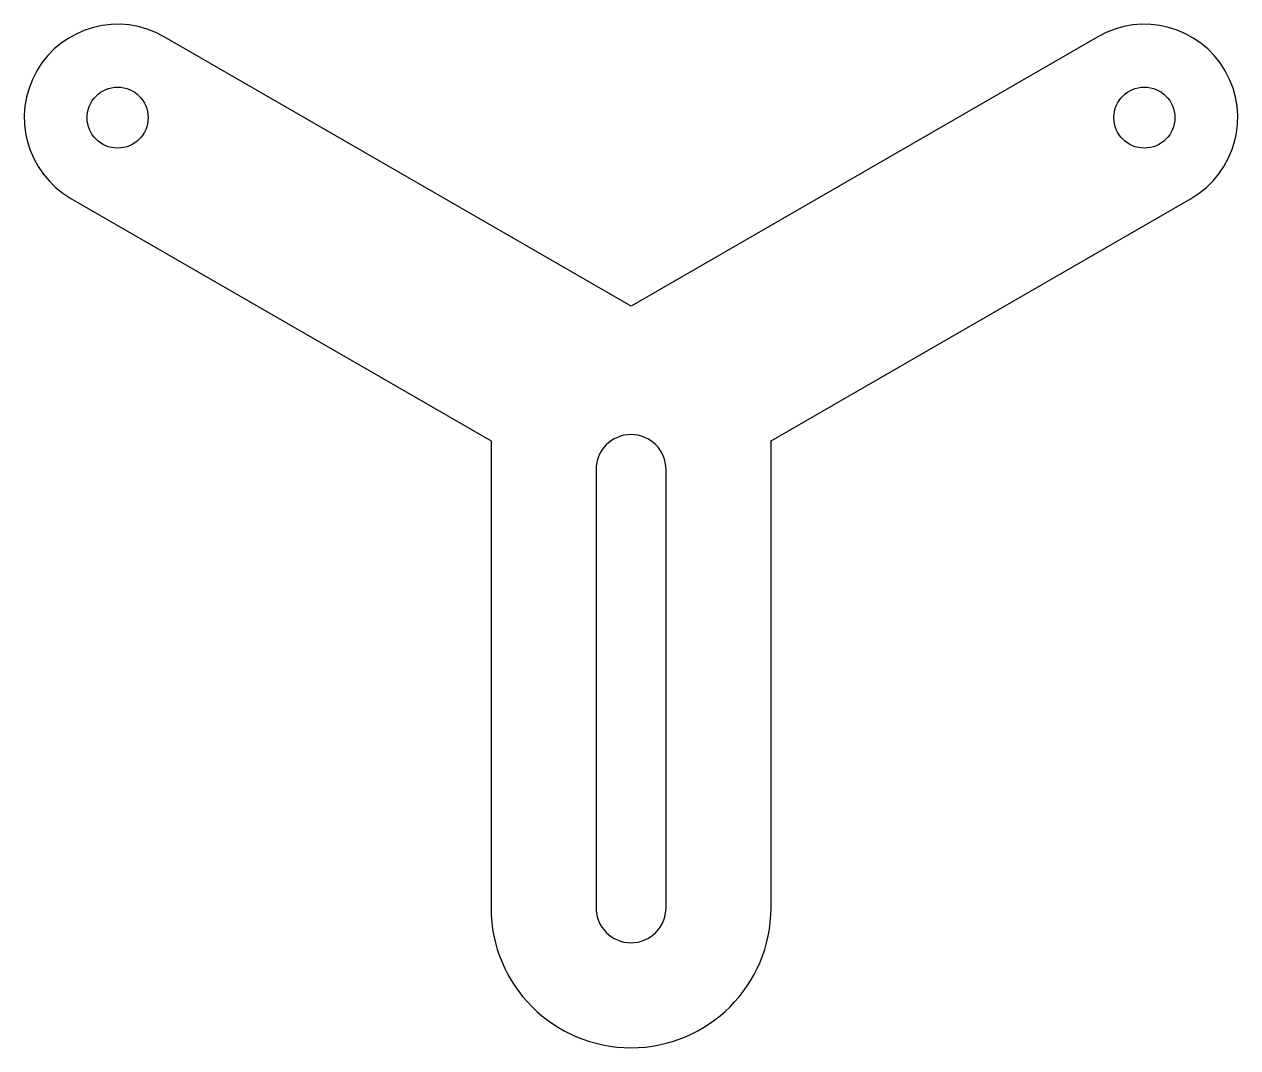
# Model space of a CAD drawing. Extents: x 15.24 to 18.62, y 20.06 to 22.91.
import ezdxf

# ---------------------------------------------------------------- set-up
doc = ezdxf.new("R2010")
doc.units = 0
doc.header["$MEASUREMENT"] = 0
doc.layers.get('0').update_dxf_attribs({"linetype": 'CONTINUOUS'})

msp = doc.modelspace()

# ---------------------------------------------------------------- linework, layer by layer
at = {"color": 7, "linetype": 'Continuous'}
for p, q in [((16.9278, 22.1248), (15.6278, 22.8753)), ((18.2278, 22.8753), (16.9278, 22.1248)), ((15.3678, 22.425), (16.5378, 21.7495)), ((17.3178, 21.7495), (18.4878, 22.425)), ((16.5378, 21.7495), (16.5378, 20.4495)), ((17.3178, 20.4495), (17.3178, 21.7495)), ((16.8303, 21.6698), (16.8303, 20.4495)), ((17.0253, 20.4495), (17.0253, 21.6698))]:
    msp.add_line(p, q, dxfattribs=at)
for centre in [(15.4978, 22.6502), (18.3578, 22.6502)]:
    msp.add_circle(centre, 0.085)
for centre, radius, start, end in [((15.4978, 22.6502), 0.26, 60, 240), ((18.3578, 22.6502), 0.26, 300, 120), ((16.9278, 21.6698), 0.0975, 0, 180), ((16.9278, 20.4495), 0.39, 180, 0), ((16.9278, 20.4495), 0.0975, 180, 0)]:
    msp.add_arc(centre, radius, start, end, dxfattribs=at)

doc.saveas('drawing.dxf')
